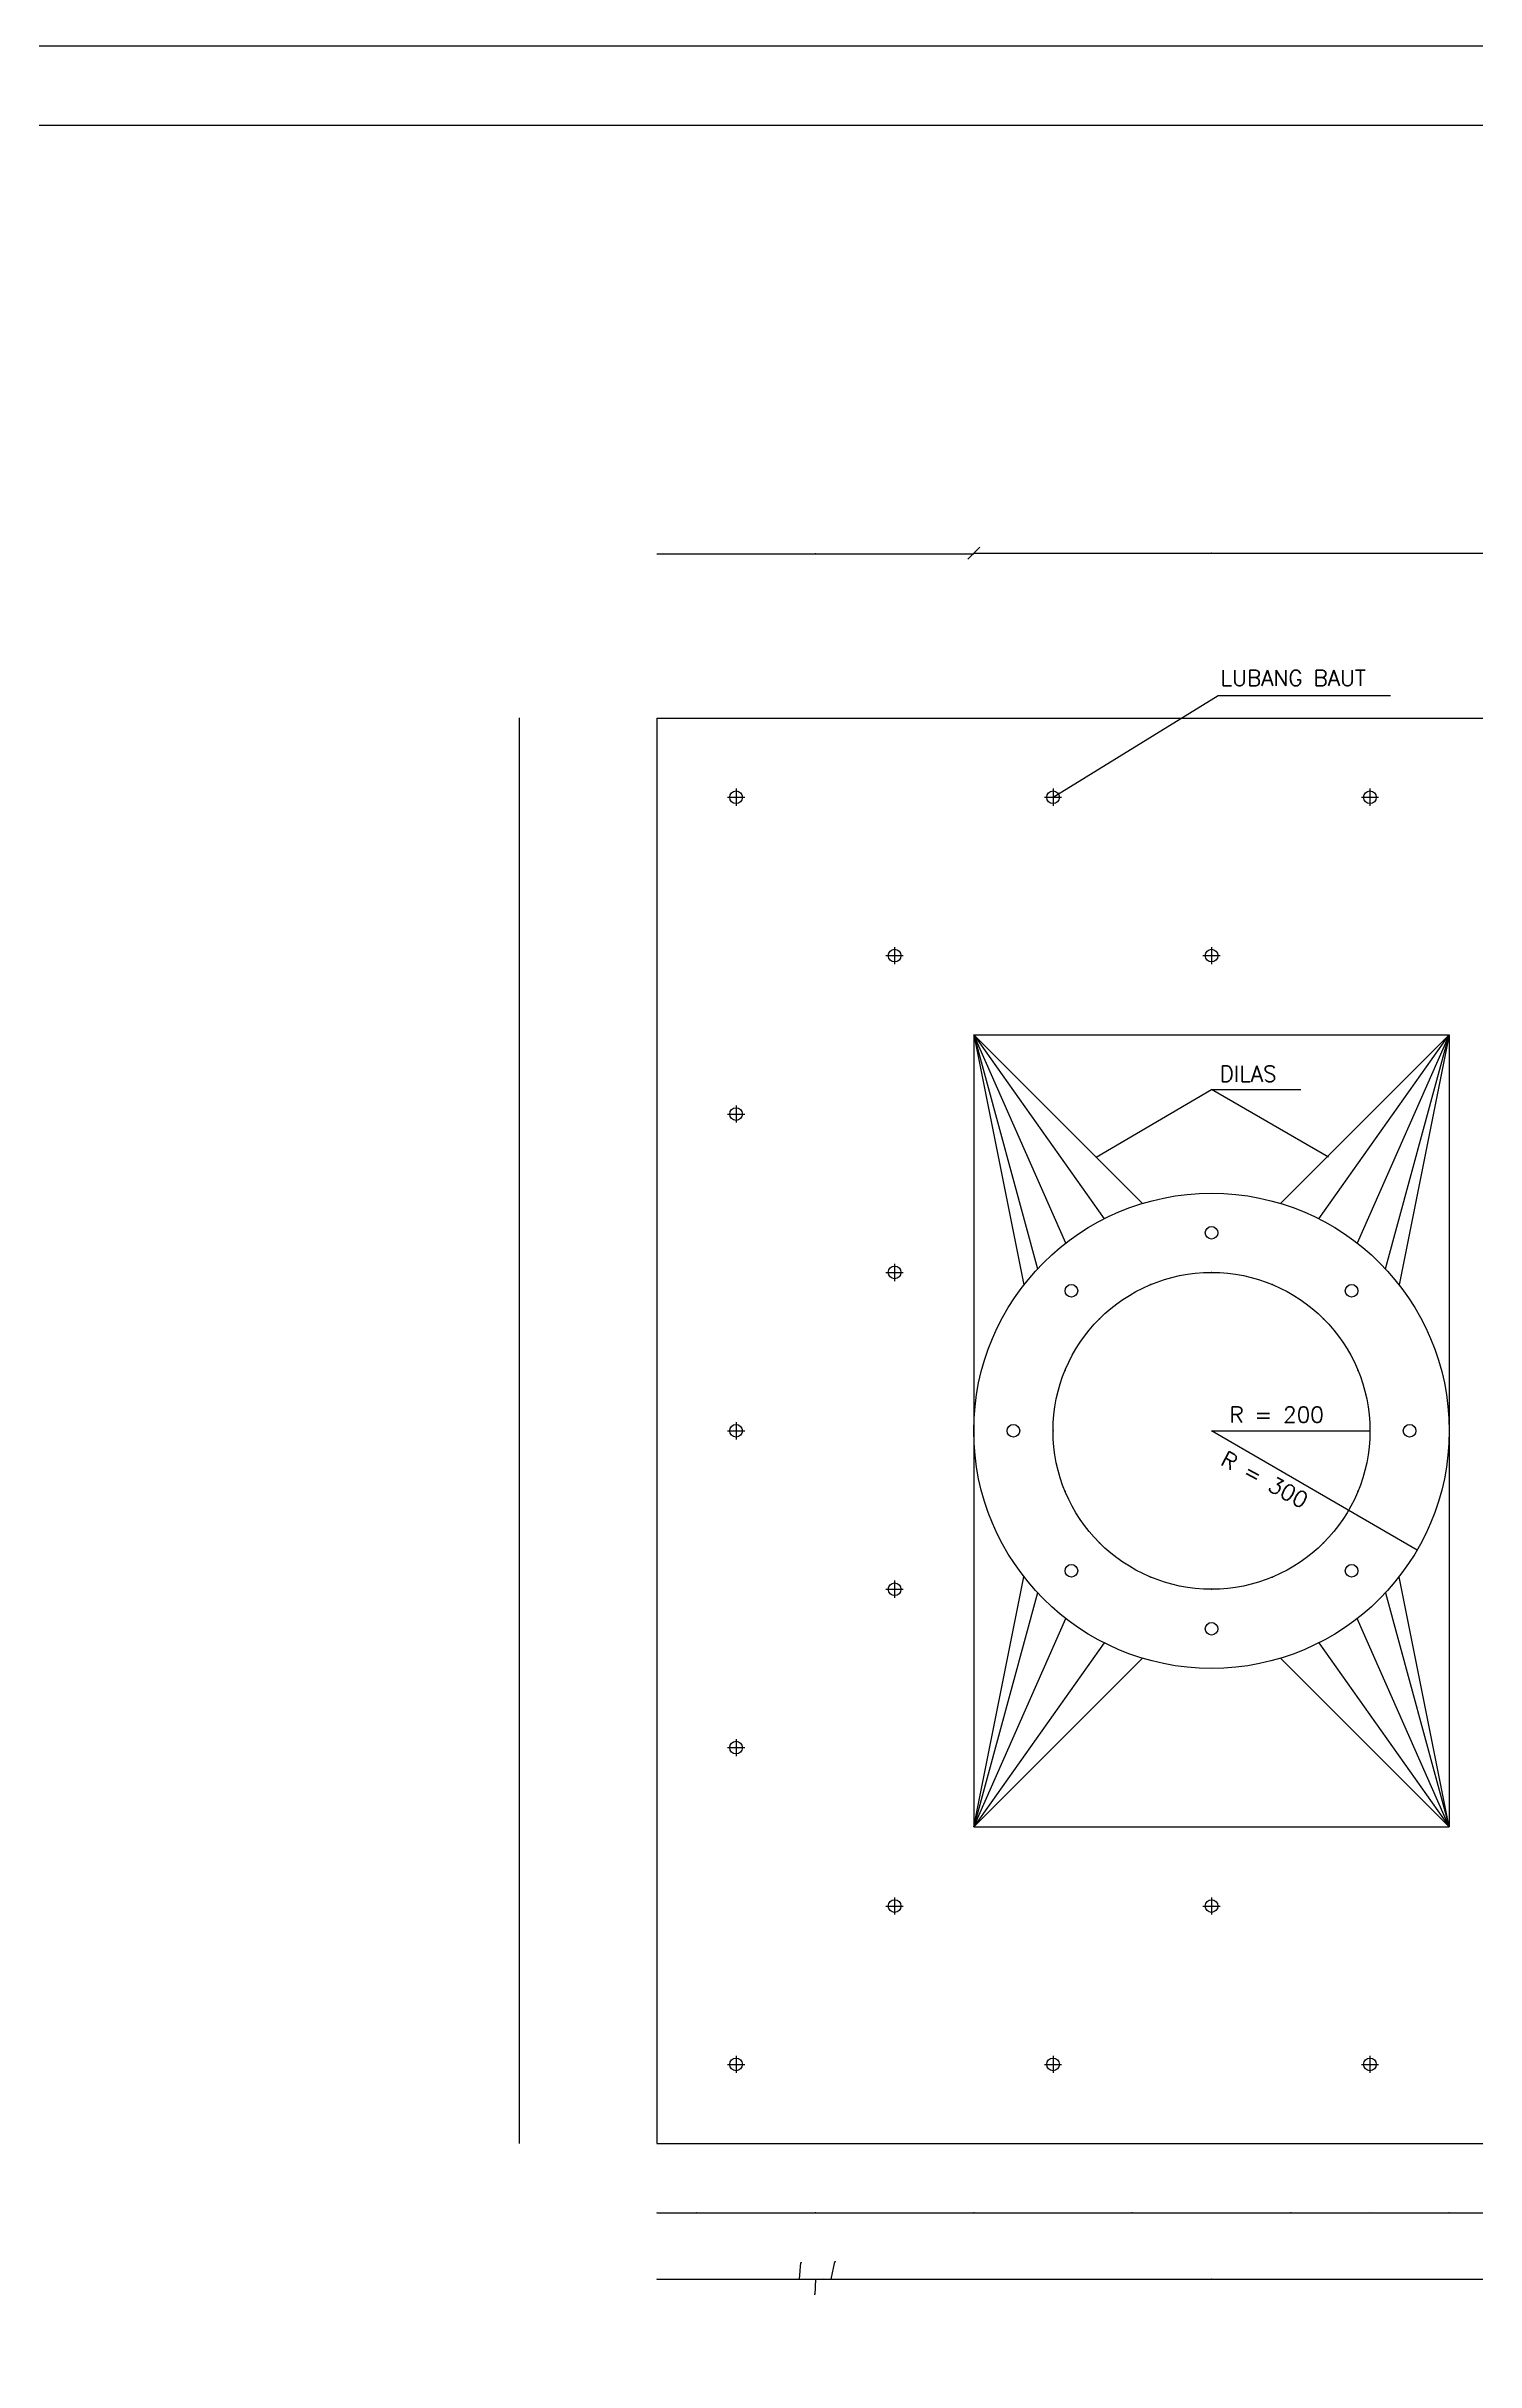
# Model space of a CAD drawing. Header units: metres. Extents: x -50 to 791, y -10 to 584.
# Drawn here: x 457.5 to 637.9, y 291.7 to 584.1 of the extents above; entities that cross this region are included whole.
import ezdxf
from ezdxf.enums import TextEntityAlignment as Align

# ---------------------------------------------------------------- set-up
doc = ezdxf.new("R2010")
doc.units = ezdxf.units.M
doc.header["$MEASUREMENT"] = 0
doc.layers.add('2000', color=7, linetype='Continuous')
doc.styles.get("Standard").update_dxf_attribs({"font": 'Simplex.shx'})
doc.dimstyles.new('10', dxfattribs={"dimscale": 0, "dimtxt": 0.02, "dimasz": 0.015, "dimexe": 0.1, "dimexo": 0.1, "dimgap": 0.01, "dimtad": 1, "dimdec": 1, "dimrnd": 0.0001, "dimzin": 0, "dimdsep": 46, "dimtxsty": 'Standard', "dimblk1": 'OBLIQUE', "dimblk2": 'OBLIQUE', "dimsah": 1, "dimcen": 0, "dimse1": 1, "dimse2": 1, "dimclrd": 3, "dimclre": 256, "dimclrt": 3, "dimaunit": 1, "dimadec": 0, "dimazin": 0, "dimtfac": 0.01, "dimtdec": 1, "dimtofl": 0, "dimtmove": 0, "dimatfit": 1, "dimldrblk": 'OBLIQUE', "dimfxl": 1, "dimtolj": 1, "dimtzin": 0, "dimarcsym": 0})
doc.dimstyles.new('10$7', dxfattribs={"dimscale": 0, "dimtxt": 0.02, "dimasz": 0.015, "dimexe": 0.1, "dimexo": 0.1, "dimgap": 0.01, "dimtad": 1, "dimdec": 1, "dimrnd": 0.0001, "dimzin": 0, "dimdsep": 46, "dimtxsty": 'Standard', "dimblk1": 'OPEN30', "dimblk2": 'OPEN30', "dimsah": 1, "dimcen": 0, "dimse1": 1, "dimse2": 1, "dimclrd": 3, "dimclre": 256, "dimclrt": 3, "dimaunit": 1, "dimadec": 0, "dimazin": 0, "dimtfac": 0.01, "dimtdec": 1, "dimtofl": 0, "dimtmove": 0, "dimatfit": 1, "dimldrblk": 'OPEN30', "dimfxl": 1, "dimtolj": 1, "dimtzin": 0, "dimarcsym": 0})

# ---------------------------------------------------------------- blocks, each defined once
blk = doc.blocks.new('_OPEN30')
at = {"color": 0, "linetype": 'ByBlock'}
for p, q in [((-1, 0), (0, 0)), ((0, 0), (-1, 0)), ((0, 0), (-1, 0))]:
    blk.add_line(p, q, dxfattribs=at)
blk = doc.blocks.new('_OBLIQUE')
at = {"color": 0, "linetype": 'ByBlock'}
blk.add_line((-0.5, -0.5), (0.5, 0.5), dxfattribs=at)
blk = doc.blocks.new('*D87')
at = {"color": 3, "lineweight": -2}
blk.add_line((534.58, 302.17), (551.58, 302.17), dxfattribs=at)
at = {"layer": 'Defpoints', "color": 0}
for p in [(551.58, 336.27), (534.58, 319.27), (551.58, 302.17)]:
    blk.add_point(p, dxfattribs=at)
at = {"color": 3, "lineweight": -2, "xscale": 0.015, "yscale": 0.015, "zscale": 0.015, "rotation": 180}
blk.add_blockref('_OBLIQUE', (534.58, 302.17), dxfattribs=at)
at = {"color": 3, "lineweight": -2, "xscale": 0.015, "yscale": 0.015, "zscale": 0.015}
blk.add_blockref('_OBLIQUE', (551.58, 302.17), dxfattribs=at)
at = {"color": 3, "insert": (543.08, 302.19), "char_height": 0.02, "attachment_point": 5}
blk.add_mtext('\\A1;17000', dxfattribs=at)
blk = doc.blocks.new('*D88')
at = {"color": 3, "lineweight": -2}
blk.add_line((557.58, 302.17), (651.58, 302.17), dxfattribs=at)
at = {"layer": 'Defpoints', "color": 0}
for p in [(557.58, 342.27), (651.58, 342.27), (651.58, 302.17)]:
    blk.add_point(p, dxfattribs=at)
at = {"color": 3, "lineweight": -2, "xscale": 0.015, "yscale": 0.015, "zscale": 0.015, "rotation": 180}
blk.add_blockref('_OBLIQUE', (557.58, 302.17), dxfattribs=at)
at = {"color": 3, "lineweight": -2, "xscale": 0.015, "yscale": 0.015, "zscale": 0.015}
blk.add_blockref('_OBLIQUE', (651.58, 302.17), dxfattribs=at)
at = {"color": 3, "insert": (604.58, 302.19), "char_height": 0.02, "attachment_point": 5}
blk.add_mtext('\\A1;94000', dxfattribs=at)
blk = doc.blocks.new('*D92')
at = {"color": 3, "lineweight": -2}
blk.add_line((624.58, 310.54), (644.58, 310.54), dxfattribs=at)
at = {"layer": 'Defpoints', "color": 0}
for p in [(644.58, 349.27), (624.58, 329.27), (644.58, 310.54)]:
    blk.add_point(p, dxfattribs=at)
at = {"color": 3, "lineweight": -2, "xscale": 0.015, "yscale": 0.015, "zscale": 0.015, "rotation": 180}
blk.add_blockref('_OBLIQUE', (624.58, 310.54), dxfattribs=at)
at = {"color": 3, "lineweight": -2, "xscale": 0.015, "yscale": 0.015, "zscale": 0.015}
blk.add_blockref('_OBLIQUE', (644.58, 310.54), dxfattribs=at)
at = {"color": 3, "insert": (634.58, 310.56), "char_height": 0.02, "attachment_point": 5}
blk.add_mtext('\\A1;20000', dxfattribs=at)
blk = doc.blocks.new('*D93')
at = {"color": 3, "lineweight": -2}
blk.add_line((604.58, 310.54), (624.58, 310.54), dxfattribs=at)
at = {"layer": 'Defpoints', "color": 0}
for p in [(604.58, 349.27), (624.58, 329.27), (624.58, 310.54)]:
    blk.add_point(p, dxfattribs=at)
at = {"color": 3, "lineweight": -2, "xscale": 0.015, "yscale": 0.015, "zscale": 0.015, "rotation": 180}
blk.add_blockref('_OBLIQUE', (604.58, 310.54), dxfattribs=at)
at = {"color": 3, "lineweight": -2, "xscale": 0.015, "yscale": 0.015, "zscale": 0.015}
blk.add_blockref('_OBLIQUE', (624.58, 310.54), dxfattribs=at)
at = {"color": 3, "insert": (614.58, 310.56), "char_height": 0.02, "attachment_point": 5}
blk.add_mtext('\\A1;20000', dxfattribs=at)
blk = doc.blocks.new('*D94')
at = {"color": 3, "lineweight": -2}
blk.add_line((584.58, 310.54), (604.58, 310.54), dxfattribs=at)
at = {"layer": 'Defpoints', "color": 0}
for p in [(604.58, 349.27), (584.58, 329.27), (604.58, 310.54)]:
    blk.add_point(p, dxfattribs=at)
at = {"color": 3, "lineweight": -2, "xscale": 0.015, "yscale": 0.015, "zscale": 0.015, "rotation": 180}
blk.add_blockref('_OBLIQUE', (584.58, 310.54), dxfattribs=at)
at = {"color": 3, "lineweight": -2, "xscale": 0.015, "yscale": 0.015, "zscale": 0.015}
blk.add_blockref('_OBLIQUE', (604.58, 310.54), dxfattribs=at)
at = {"color": 3, "insert": (594.58, 310.56), "char_height": 0.02, "attachment_point": 5}
blk.add_mtext('\\A1;20000', dxfattribs=at)
blk = doc.blocks.new('*D95')
at = {"color": 3, "lineweight": -2}
blk.add_line((564.58, 310.54), (584.58, 310.54), dxfattribs=at)
at = {"layer": 'Defpoints', "color": 0}
for p in [(564.58, 349.27), (584.58, 329.27), (584.58, 310.54)]:
    blk.add_point(p, dxfattribs=at)
at = {"color": 3, "lineweight": -2, "xscale": 0.015, "yscale": 0.015, "zscale": 0.015, "rotation": 180}
blk.add_blockref('_OBLIQUE', (564.58, 310.54), dxfattribs=at)
at = {"color": 3, "lineweight": -2, "xscale": 0.015, "yscale": 0.015, "zscale": 0.015}
blk.add_blockref('_OBLIQUE', (584.58, 310.54), dxfattribs=at)
at = {"color": 3, "insert": (574.58, 310.56), "char_height": 0.02, "attachment_point": 5}
blk.add_mtext('\\A1;20000', dxfattribs=at)
blk = doc.blocks.new('*D96')
at = {"color": 3, "lineweight": -2}
blk.add_line((544.58, 310.54), (564.58, 310.54), dxfattribs=at)
at = {"layer": 'Defpoints', "color": 0}
for p in [(564.58, 349.27), (544.58, 329.27), (564.58, 310.54)]:
    blk.add_point(p, dxfattribs=at)
at = {"color": 3, "lineweight": -2, "xscale": 0.015, "yscale": 0.015, "zscale": 0.015, "rotation": 180}
blk.add_blockref('_OBLIQUE', (544.58, 310.54), dxfattribs=at)
at = {"color": 3, "lineweight": -2, "xscale": 0.015, "yscale": 0.015, "zscale": 0.015}
blk.add_blockref('_OBLIQUE', (564.58, 310.54), dxfattribs=at)
at = {"color": 3, "insert": (554.58, 310.56), "char_height": 0.02, "attachment_point": 5}
blk.add_mtext('\\A1;20000', dxfattribs=at)
blk = doc.blocks.new('*D97')
at = {"color": 3, "lineweight": -2}
blk.add_line((534.58, 310.54), (544.58, 310.54), dxfattribs=at)
at = {"layer": 'Defpoints', "color": 0}
for p in [(544.58, 329.27), (534.58, 319.27), (544.58, 310.54)]:
    blk.add_point(p, dxfattribs=at)
at = {"color": 3, "lineweight": -2, "xscale": 0.015, "yscale": 0.015, "zscale": 0.015, "rotation": 180}
blk.add_blockref('_OBLIQUE', (534.58, 310.54), dxfattribs=at)
at = {"color": 3, "lineweight": -2, "xscale": 0.015, "yscale": 0.015, "zscale": 0.015}
blk.add_blockref('_OBLIQUE', (544.58, 310.54), dxfattribs=at)
at = {"color": 3, "insert": (539.58, 310.56), "char_height": 0.02, "attachment_point": 5}
blk.add_mtext('\\A1;10000', dxfattribs=at)
blk = doc.blocks.new('*D98')
at = {"color": 3, "lineweight": -2}
for p, q in [((552.58, 302.17), (552.76, 304.26)), ((552.76, 304.26), (552.85, 304.26)), ((551.58, 302.17), (553.58, 302.17))]:
    blk.add_line(p, q, dxfattribs=at)
at = {"layer": 'Defpoints', "color": 0}
for p in [(551.58, 336.27), (553.58, 338.27), (553.58, 302.17)]:
    blk.add_point(p, dxfattribs=at)
at = {"color": 3, "lineweight": -2, "xscale": 0.015, "yscale": 0.015, "zscale": 0.015, "rotation": 180}
blk.add_blockref('_OBLIQUE', (551.58, 302.17), dxfattribs=at)
at = {"color": 3, "lineweight": -2, "xscale": 0.015, "yscale": 0.015, "zscale": 0.015}
blk.add_blockref('_OBLIQUE', (553.58, 302.17), dxfattribs=at)
at = {"color": 3, "insert": (552.81, 304.28), "char_height": 0.02, "attachment_point": 5}
blk.add_mtext('\\A1;2000', dxfattribs=at)
blk = doc.blocks.new('*D99')
at = {"color": 3, "lineweight": -2}
for p, q in [((553.58, 302.17), (555.58, 302.17)), ((554.58, 302.17), (554.5, 300.23)), ((554.5, 300.23), (554.41, 300.23))]:
    blk.add_line(p, q, dxfattribs=at)
at = {"layer": 'Defpoints', "color": 0}
for p in [(555.58, 340.27), (553.58, 338.27), (555.58, 302.17)]:
    blk.add_point(p, dxfattribs=at)
at = {"color": 3, "lineweight": -2, "xscale": 0.015, "yscale": 0.015, "zscale": 0.015, "rotation": 180}
blk.add_blockref('_OBLIQUE', (553.58, 302.17), dxfattribs=at)
at = {"color": 3, "lineweight": -2, "xscale": 0.015, "yscale": 0.015, "zscale": 0.015}
blk.add_blockref('_OBLIQUE', (555.58, 302.17), dxfattribs=at)
at = {"color": 3, "insert": (554.46, 300.25), "char_height": 0.02, "attachment_point": 5}
blk.add_mtext('\\A1;2000', dxfattribs=at)
blk = doc.blocks.new('*D100')
at = {"color": 3, "lineweight": -2}
for p, q in [((556.58, 302.17), (557.03, 304.34)), ((557.03, 304.34), (557.12, 304.34)), ((555.58, 302.17), (557.58, 302.17))]:
    blk.add_line(p, q, dxfattribs=at)
at = {"layer": 'Defpoints', "color": 0}
for p in [(557.58, 342.27), (555.58, 340.27), (557.58, 302.17)]:
    blk.add_point(p, dxfattribs=at)
at = {"color": 3, "lineweight": -2, "xscale": 0.015, "yscale": 0.015, "zscale": 0.015, "rotation": 180}
blk.add_blockref('_OBLIQUE', (555.58, 302.17), dxfattribs=at)
at = {"color": 3, "lineweight": -2, "xscale": 0.015, "yscale": 0.015, "zscale": 0.015}
blk.add_blockref('_OBLIQUE', (557.58, 302.17), dxfattribs=at)
at = {"color": 3, "insert": (557.07, 304.36), "char_height": 0.02, "attachment_point": 5}
blk.add_mtext('\\A1;2000', dxfattribs=at)
blk = doc.blocks.new('*D104')
at = {"color": 3, "lineweight": -2}
blk.add_line((534.58, 520), (574.58, 520), dxfattribs=at)
at = {"layer": 'Defpoints', "color": 0}
for p in [(574.58, 520), (534.58, 499.27), (574.58, 459.27)]:
    blk.add_point(p, dxfattribs=at)
at = {"color": 3, "lineweight": -2, "xscale": 0.015, "yscale": 0.015, "zscale": 0.015, "rotation": 180}
blk.add_blockref('_OBLIQUE', (534.58, 520), dxfattribs=at)
at = {"color": 3, "lineweight": -2, "xscale": 0.015, "yscale": 0.015, "zscale": 0.015}
blk.add_blockref('_OBLIQUE', (574.58, 520), dxfattribs=at)
at = {"color": 3, "insert": (554.58, 520.02), "char_height": 0.02, "attachment_point": 5}
blk.add_mtext('\\A1;40000', dxfattribs=at)
blk = doc.blocks.new('*D105')
at = {"color": 3, "lineweight": -2}
blk.add_line((574.58, 520.09), (634.58, 520.09), dxfattribs=at)
at = {"layer": 'Defpoints', "color": 0}
for p in [(634.58, 520.09), (574.58, 459.27), (634.58, 459.27)]:
    blk.add_point(p, dxfattribs=at)
at = {"color": 3, "lineweight": -2, "xscale": 0.015, "yscale": 0.015, "zscale": 0.015, "rotation": 180}
blk.add_blockref('_OBLIQUE', (574.58, 520.09), dxfattribs=at)
at = {"color": 3, "lineweight": -2, "xscale": 0.015, "yscale": 0.015, "zscale": 0.015}
blk.add_blockref('_OBLIQUE', (634.58, 520.09), dxfattribs=at)
at = {"color": 3, "insert": (604.58, 520.11), "char_height": 0.02, "attachment_point": 5}
blk.add_mtext('\\A1;60000', dxfattribs=at)
blk = doc.blocks.new('*D106')
at = {"color": 3, "lineweight": -2}
blk.add_line((634.58, 520.09), (674.58, 520.09), dxfattribs=at)
at = {"layer": 'Defpoints', "color": 0}
for p in [(674.58, 520.09), (674.58, 499.27), (634.58, 459.27)]:
    blk.add_point(p, dxfattribs=at)
at = {"color": 3, "lineweight": -2, "xscale": 0.015, "yscale": 0.015, "zscale": 0.015, "rotation": 180}
blk.add_blockref('_OBLIQUE', (634.58, 520.09), dxfattribs=at)
at = {"color": 3, "lineweight": -2, "xscale": 0.015, "yscale": 0.015, "zscale": 0.015}
blk.add_blockref('_OBLIQUE', (674.58, 520.09), dxfattribs=at)
at = {"color": 3, "insert": (654.58, 520.11), "char_height": 0.02, "attachment_point": 5}
blk.add_mtext('\\A1;40000', dxfattribs=at)
blk = doc.blocks.new('*D107')
at = {"color": 3, "lineweight": -2}
blk.add_line((517.25, 319.27), (517.25, 359.27), dxfattribs=at)
at = {"layer": 'Defpoints', "color": 0}
for p in [(517.25, 359.27), (574.58, 359.27), (534.58, 319.27)]:
    blk.add_point(p, dxfattribs=at)
at = {"color": 3, "lineweight": -2, "xscale": 0.015, "yscale": 0.015, "zscale": 0.015}
for p, rotation in [((517.25, 359.27), 90), ((517.25, 319.27), 270)]:
    blk.add_blockref('_OBLIQUE', p, dxfattribs=dict(at, rotation=rotation))
at = {"color": 3, "insert": (517.23, 339.27), "char_height": 0.02, "attachment_point": 5, "rotation": 90}
blk.add_mtext('\\A1;40000', dxfattribs=at)
blk = doc.blocks.new('*D108')
at = {"color": 3, "lineweight": -2}
blk.add_line((517.25, 459.27), (517.25, 499.27), dxfattribs=at)
at = {"layer": 'Defpoints', "color": 0}
for p in [(517.25, 499.27), (534.58, 499.27), (574.58, 459.27)]:
    blk.add_point(p, dxfattribs=at)
at = {"color": 3, "lineweight": -2, "xscale": 0.015, "yscale": 0.015, "zscale": 0.015}
for p, rotation in [((517.25, 499.27), 90), ((517.25, 459.27), 270)]:
    blk.add_blockref('_OBLIQUE', p, dxfattribs=dict(at, rotation=rotation))
at = {"color": 3, "insert": (517.23, 479.27), "char_height": 0.02, "attachment_point": 5, "rotation": 90}
blk.add_mtext('\\A1;40000', dxfattribs=at)
blk = doc.blocks.new('*D109')
at = {"color": 3, "lineweight": -2}
blk.add_line((517.25, 359.27), (517.25, 459.27), dxfattribs=at)
at = {"layer": 'Defpoints', "color": 0}
for p in [(517.25, 459.27), (574.58, 459.27), (574.58, 359.27)]:
    blk.add_point(p, dxfattribs=at)
at = {"color": 3, "lineweight": -2, "xscale": 0.015, "yscale": 0.015, "zscale": 0.015}
for p, rotation in [((517.25, 459.27), 90), ((517.25, 359.27), 270)]:
    blk.add_blockref('_OBLIQUE', p, dxfattribs=dict(at, rotation=rotation))
at = {"color": 3, "insert": (517.23, 409.27), "char_height": 0.02, "attachment_point": 5, "rotation": 90}
blk.add_mtext('\\A1;100000', dxfattribs=at)

msp = doc.modelspace()

# ---------------------------------------------------------------- linework, layer by layer
at = {"color": 6}
for p, q in [((534.5779, 499.2654), (674.5779, 499.2654)), ((534.5779, 499.2654), (534.5779, 319.2654)), ((574.5779, 459.2654), (574.5779, 359.2654)), ((574.5779, 459.2654), (634.5779, 459.2654)), ((634.5779, 459.2654), (634.5779, 359.2654)), ((574.5779, 359.2654), (634.5779, 359.2654)), ((534.5779, 319.2654), (674.5779, 319.2654))]:
    msp.add_line(p, q, dxfattribs=at)
at = {"color": 3}
for p, q in [((543.4937, 489.2654), (545.6622, 489.2654)), ((544.5779, 490.3497), (544.5779, 488.1811)), ((583.4937, 489.2654), (585.6622, 489.2654)), ((584.5779, 490.3497), (584.5779, 488.1811)), ((623.4937, 489.2654), (625.6622, 489.2654)), ((624.5779, 490.3497), (624.5779, 488.1811)), ((563.4937, 469.2654), (565.6622, 469.2654)), ((564.5779, 470.3497), (564.5779, 468.1811)), ((603.4937, 469.2654), (605.6622, 469.2654)), ((604.5779, 470.3497), (604.5779, 468.1811)), ((544.5779, 450.3497), (544.5779, 448.1811)), ((543.4937, 449.2654), (545.6622, 449.2654)), ((564.5779, 430.3497), (564.5779, 428.1811)), ((563.4937, 429.2654), (565.6622, 429.2654)), ((544.5779, 410.3497), (544.5779, 408.1811)), ((543.4937, 409.2654), (545.6622, 409.2654)), ((604.5779, 409.2654), (624.5779, 409.2654)), ((630.5181, 394.1953), (604.5779, 409.2654)), ((563.4937, 389.2654), (565.6622, 389.2654)), ((564.5779, 390.3497), (564.5779, 388.1811)), ((543.4937, 369.2654), (545.6622, 369.2654)), ((544.5779, 370.3497), (544.5779, 368.1811)), ((563.4937, 349.2654), (565.6622, 349.2654)), ((564.5779, 350.3497), (564.5779, 348.1811)), ((603.4937, 349.2654), (605.6622, 349.2654)), ((604.5779, 350.3497), (604.5779, 348.1811)), ((543.4937, 329.2654), (545.6622, 329.2654)), ((544.5779, 330.3497), (544.5779, 328.1811)), ((583.4937, 329.2654), (585.6622, 329.2654)), ((584.5779, 330.3497), (584.5779, 328.1811)), ((623.4937, 329.2654), (625.6622, 329.2654)), ((624.5779, 330.3497), (624.5779, 328.1811))]:
    msp.add_line(p, q, dxfattribs=at)
at = {"color": 2}
for p, q in [((574.5779, 459.2654), (582.6206, 429.7075)), ((586.2027, 432.9794), (574.5779, 459.2654)), ((574.5779, 459.2654), (591.0433, 436.0388)), ((574.5779, 459.2654), (580.8949, 427.6805)), ((574.5779, 459.2654), (595.8697, 437.9737)), ((634.5779, 459.2654), (613.2862, 437.9737)), ((618.1125, 436.0388), (634.5779, 459.2654)), ((634.5779, 459.2654), (622.9531, 432.9794)), ((626.5352, 429.7075), (634.5779, 459.2654)), ((634.5779, 459.2654), (628.261, 427.6805)), ((574.5779, 359.2654), (580.8949, 390.8503)), ((634.5779, 359.2654), (628.261, 390.8503)), ((582.6206, 388.8234), (574.5779, 359.2654)), ((626.5352, 388.8234), (634.5779, 359.2654)), ((574.5779, 359.2654), (586.2027, 385.5515)), ((634.5779, 359.2654), (622.9531, 385.5515)), ((591.0433, 382.492), (574.5779, 359.2654)), ((574.5779, 359.2654), (595.8697, 380.5571)), ((613.2862, 380.5571), (634.5779, 359.2654)), ((618.1125, 382.492), (634.5779, 359.2654))]:
    msp.add_line(p, q, dxfattribs=at)
at = {"color": 4}
for centre in [(544.5779, 489.2654), (584.5779, 489.2654), (624.5779, 489.2654), (564.5779, 469.2654), (604.5779, 469.2654), (544.5779, 449.2654), (604.5779, 434.2654), (564.5779, 429.2654), (586.9003, 426.9431), (622.2556, 426.9431), (544.5779, 409.2654), (579.5779, 409.2654), (629.5779, 409.2654), (586.9003, 391.5877), (622.2556, 391.5877), (564.5779, 389.2654), (604.5779, 384.2654), (544.5779, 369.2654), (564.5779, 349.2654), (604.5779, 349.2654), (544.5779, 329.2654), (584.5779, 329.2654), (624.5779, 329.2654)]:
    msp.add_circle(centre, 0.8, dxfattribs=at)
at = {"color": 6}
for radius in [30, 20]:
    msp.add_circle((604.5779, 409.2654), radius, dxfattribs=at)
at = {"color": 2}
for p in [(596.9243, 427.743), (604.5779, 429.2654), (612.2316, 427.743), (590.4358, 423.4076), (618.7201, 423.4076), (586.1004, 416.9191), (623.0555, 416.9191), (584.5779, 409.2654), (624.5779, 409.2654), (586.1004, 401.6117), (623.0555, 401.6117), (590.4358, 395.1233), (618.7201, 395.1233), (596.9243, 390.7878), (604.5779, 389.2654), (612.2316, 390.7878)]:
    msp.add_point(p, dxfattribs=at)
at = {"layer": '2000', "color": 1}
msp.add_lwpolyline([(-50.33, -9.9193), (790.67, -9.9193), (790.67, 584.0807), (-50.33, 584.0807)], close=True, dxfattribs=at)
at = {"layer": '2000', "color": 6}
msp.add_lwpolyline([(-0.33, 0.0807), (780.67, 0.0807), (780.67, 574.0807), (-0.33, 574.0807)], close=True, dxfattribs=at)
at = {"layer": 'Defpoints', "color": 0, "linetype": 'ByBlock'}
for p in [(574.5779, 520.0856), (534.5779, 499.2654), (574.5779, 459.2654)]:
    msp.add_point(p, dxfattribs=at)

# ---------------------------------------------------------------- block references
at = {"color": 3, "linetype": 'ByBlock', "xscale": 1.5, "yscale": 1.5, "zscale": 1.5}
msp.add_blockref('_OBLIQUE', (574.5779, 520.0856), dxfattribs=at)

# ---------------------------------------------------------------- texts
at = {"color": 3}
for s, p in [('LUBANG BAUT', (605.7105, 503.3172)), ('DILAS', (605.6032, 453.3499))]:
    msp.add_text(s, height=2, dxfattribs=at).set_placement(p)
msp.add_text('R = 200', height=2, dxfattribs=at).set_placement((612.799, 410.2958), align=Align.CENTER)
msp.add_text('R = 300', height=2, rotation=331.601769, dxfattribs=at).set_placement((610.8074, 402.2195), align=Align.CENTER)

# ---------------------------------------------------------------- dimensions: what is measured, and where the dimension line sits
for base, p1, p2, picture, middle in [((574.5779, 519.9979), (534.5779, 499.2654), (574.5779, 459.2654), '*D104', (554.5779, 520.0179)), ((564.5779, 310.5374), (544.5779, 329.2654), (564.5779, 349.2654), '*D96', (554.5779, 310.5574)), ((584.5779, 310.5374), (564.5779, 349.2654), (584.5779, 329.2654), '*D95', (574.5779, 310.5574)), ((604.5779, 310.5374), (584.5779, 329.2654), (604.5779, 349.2654), '*D94', (594.5779, 310.5574)), ((624.5779, 310.5374), (604.5779, 349.2654), (624.5779, 329.2654), '*D93', (614.5779, 310.5574)), ((644.5779, 310.5374), (624.5779, 329.2654), (644.5779, 349.2654), '*D92', (634.5779, 310.5574)), ((651.5779, 302.1712), (557.5779, 342.2654), (651.5779, 342.2654), '*D88', (604.5779, 302.1912)), ((551.5779, 302.1712), (534.5779, 319.2654), (551.5779, 336.2654), '*D87', (543.0779, 302.1912)), ((544.5779, 310.5374), (534.5779, 319.2654), (544.5779, 329.2654), '*D97', (539.5779, 310.5574))]:
    dim = msp.add_linear_dim(base=base, p1=p1, p2=p2, dimstyle='10', override={"dimscale": 1, "dimdec": 0, "dimlfac": 1000, "dimtmove": 1, "dimatfit": 3}, dxfattribs=at)
    dim.commit()
    dim.dimension.update_dxf_attribs({"geometry": picture, "text_midpoint": middle})
at = {"color": 4}
for base, p1, p2, picture, middle in [((634.5779, 520.0856), (574.5779, 459.2654), (634.5779, 459.2654), '*D105', (604.5779, 520.1056)), ((674.5779, 520.0856), (634.5779, 459.2654), (674.5779, 499.2654), '*D106', (654.5779, 520.1056))]:
    dim = msp.add_linear_dim(base=base, p1=p1, p2=p2, dimstyle='10', override={"dimscale": 1, "dimdec": 0, "dimlfac": 1000, "dimtmove": 1, "dimatfit": 3}, dxfattribs=at)
    dim.commit()
    dim.dimension.update_dxf_attribs({"geometry": picture, "text_midpoint": middle})
at = {"color": 3}
for base, p1, p2, picture, middle in [((517.254, 499.2654), (574.5779, 459.2654), (534.5779, 499.2654), '*D108', (517.234, 479.2654)), ((517.254, 459.2654), (574.5779, 359.2654), (574.5779, 459.2654), '*D109', (517.234, 409.2654)), ((517.254, 359.2654), (534.5779, 319.2654), (574.5779, 359.2654), '*D107', (517.234, 339.2654))]:
    dim = msp.add_linear_dim(base=base, p1=p1, p2=p2, angle=90, dimstyle='10', override={"dimscale": 1, "dimdec": 0, "dimlfac": 1000, "dimtmove": 1, "dimatfit": 3}, dxfattribs=at)
    dim.commit()
    dim.dimension.update_dxf_attribs({"geometry": picture, "text_midpoint": middle})
for base, p1, p2, picture, middle in [((557.5779, 302.1712), (555.5779, 340.2654), (557.5779, 342.2654), '*D100', (557.039, 304.338)), ((555.5779, 302.1712), (553.5779, 338.2654), (555.5779, 340.2654), '*D99', (554.4931, 300.227)), ((553.5779, 302.1712), (551.5779, 336.2654), (553.5779, 338.2654), '*D98', (552.7705, 304.2635))]:
    dim = msp.add_linear_dim(base=base, p1=p1, p2=p2, dimstyle='10', override={"dimscale": 1, "dimdec": 0, "dimlfac": 1000, "dimtmove": 1, "dimatfit": 3}, dxfattribs=at)
    dim.commit()
    dim.dimension.update_dxf_attribs({"geometry": picture, "text_midpoint": middle, "dimtype": 160})

# ---------------------------------------------------------------- leaders
for points, override in [([(584.5779, 489.2654), (605.4332, 502.125), (627.1477, 502.125)], {"dimscale": 1}), ([(590.0308, 443.8125), (604.5779, 452.3488), (614.8306, 452.3488)], {"dimscale": 1, "dimdec": 0, "dimlfac": 1000}), ([(619.3487, 443.8125), (604.5779, 452.3488), (615.8336, 452.3488)], {"dimscale": 1, "dimdec": 0, "dimlfac": 1000})]:
    msp.add_leader(points, dimstyle='10$7', override=override, dxfattribs=at)

doc.saveas('drawing.dxf')
